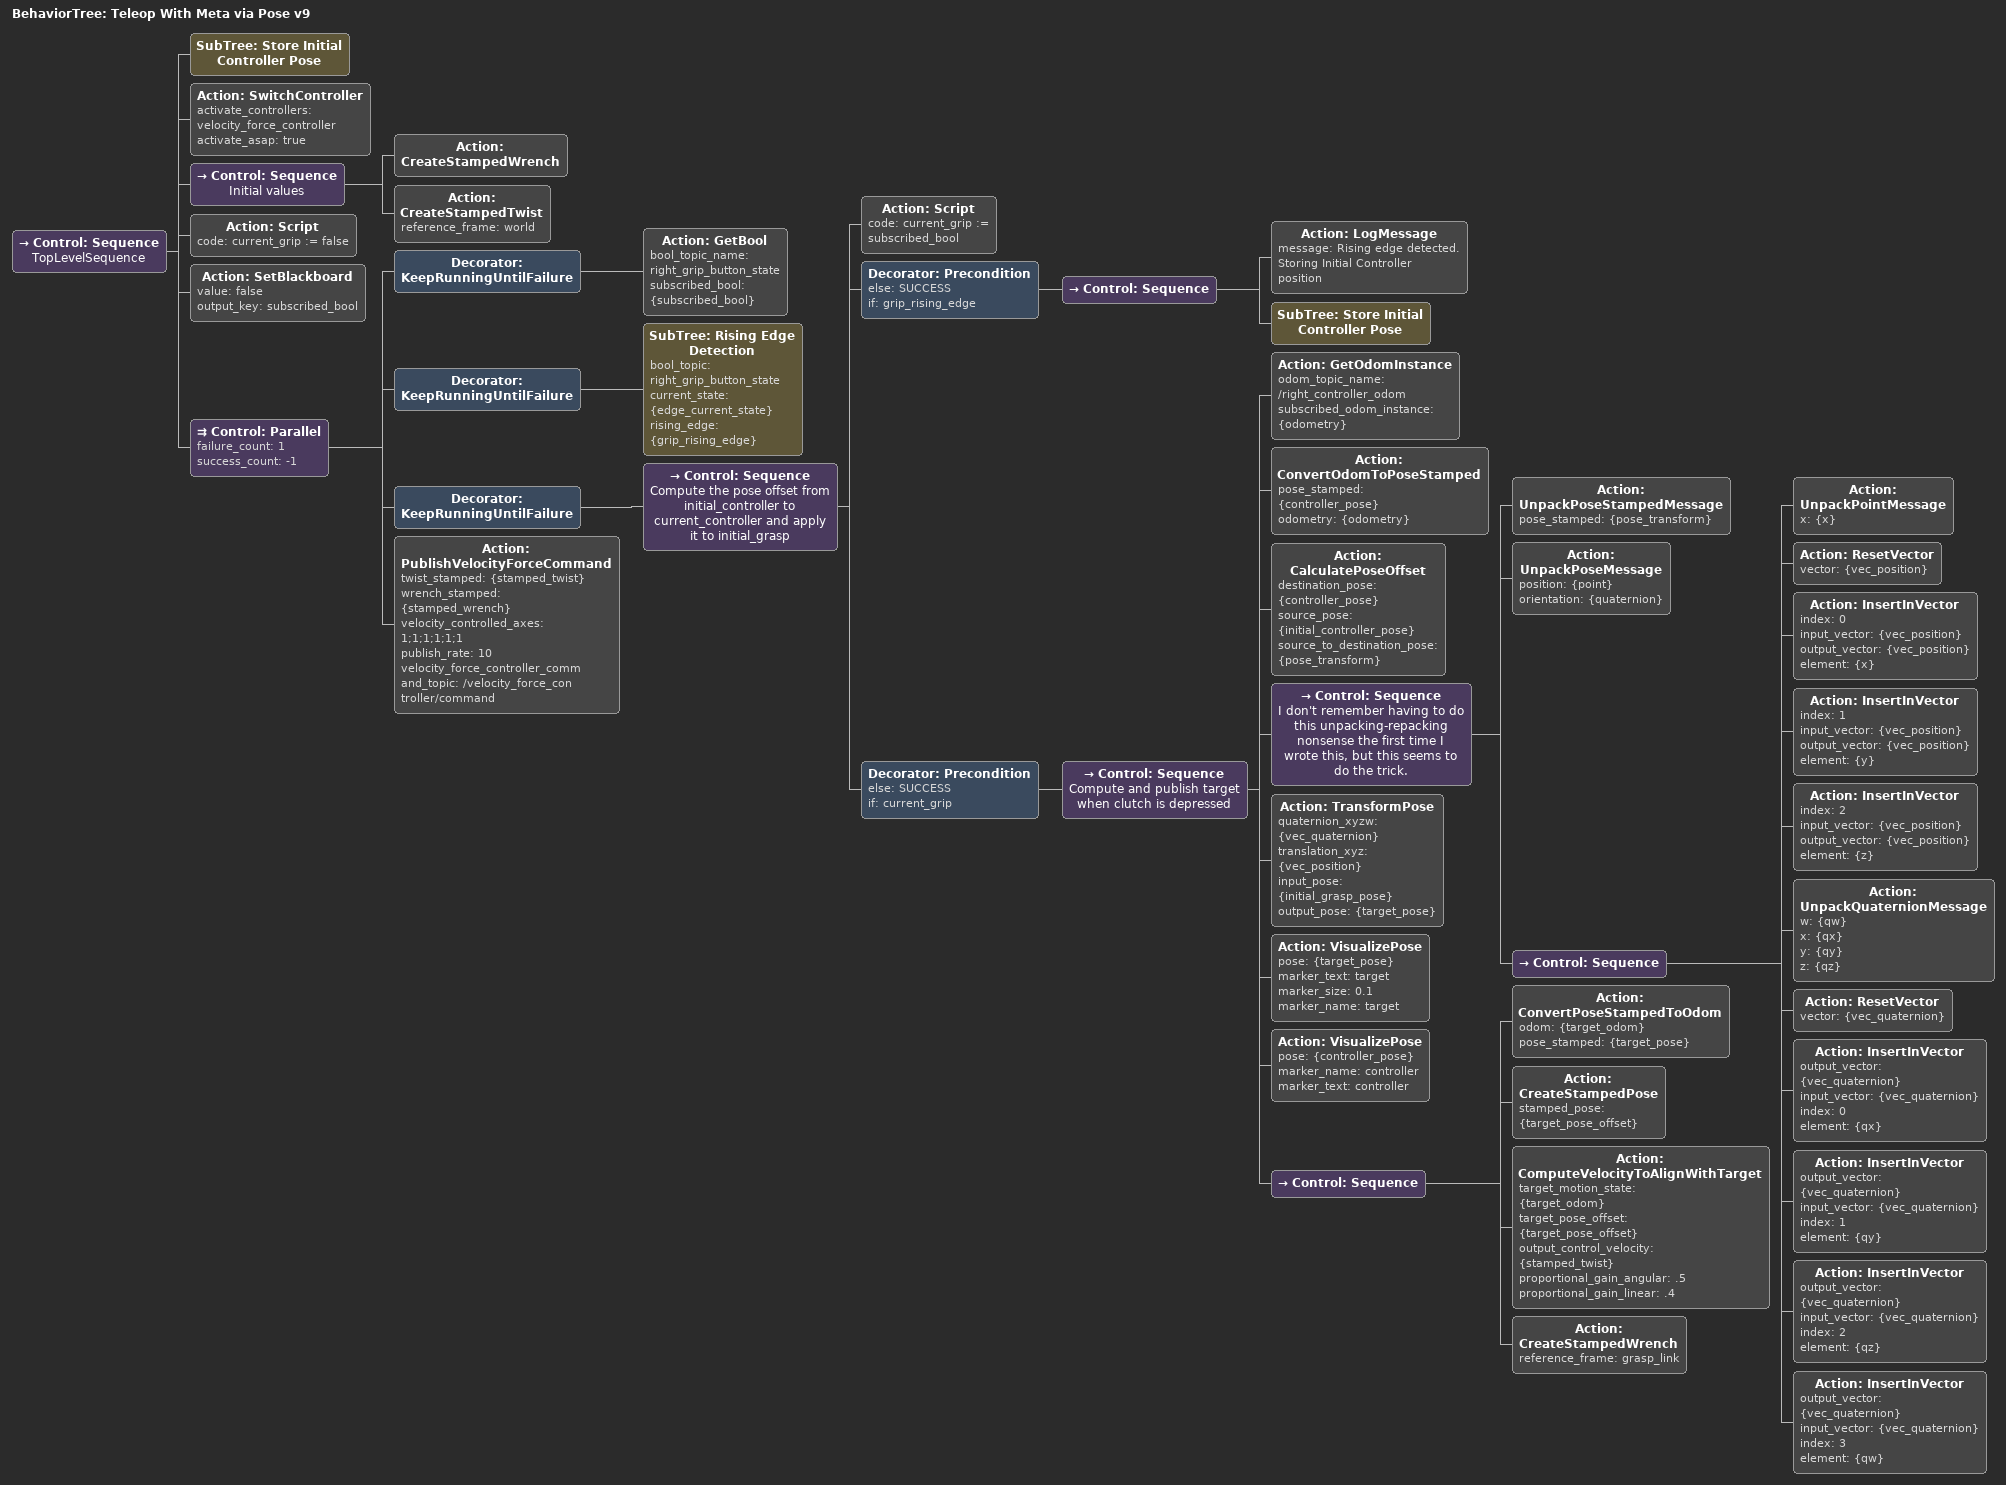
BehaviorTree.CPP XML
<?xml version='1.0' encoding='UTF-8'?>
<root BTCPP_format="4" main_tree_to_execute="Teleop With Meta via Pose v9">
  <BehaviorTree ID="Teleop With Meta via Pose v9" _description="In this one I'm breaking stuff into sub-trees for readability bc I can't debug this ">
    <Control ID="Sequence" name="TopLevelSequence">
      <SubTree ID="Store Initial Controller Pose"/>
      <Action ID="SwitchController" activate_controllers="velocity_force_controller" activate_asap="true"/>
      <Control ID="Sequence" name="Initial values">
        <Action ID="CreateStampedWrench"/>
        <Action ID="CreateStampedTwist" reference_frame="world"/>
      </Control>
      <!--Initialize grip state tracking-->
      <Action ID="Script" code="current_grip := false"/>
      <Action ID="SetBlackboard" value="false" output_key="subscribed_bool"/>
      <Control ID="Parallel" failure_count="1" success_count="-1">
        <!--Branch 1: Monitor grip button state continuously-->
        <Decorator ID="KeepRunningUntilFailure">
          <Action ID="GetBool" bool_topic_name="right_grip_button_state" subscribed_bool="{subscribed_bool}"/>
        </Decorator>
        <!--Branch 2: Rising Edge Detection - keep running forever to detect multiple edges-->
        <Decorator ID="KeepRunningUntilFailure">
          <SubTree ID="Rising Edge Detection" bool_topic="right_grip_button_state" current_state="{edge_current_state}" rising_edge="{grip_rising_edge}"/>
        </Decorator>
        <!--Branch 3: Main control loop-->
        <Decorator ID="KeepRunningUntilFailure">
          <Control ID="Sequence" name="Compute the pose offset from initial_controller to current_controller and apply it to initial_grasp">
            <!--Store current grip state-->
            <Action ID="Script" code="current_grip := subscribed_bool"/>
            <!--Rising edge detection: when grip_rising_edge is true, re-align frames (position only snap)-->
            <Decorator ID="Precondition" else="SUCCESS" if="grip_rising_edge">
              <Control ID="Sequence">
                <Action ID="LogMessage" message="Rising edge detected. Storing Initial Controller position"/>
                <SubTree ID="Store Initial Controller Pose"/>
              </Control>
            </Decorator>
            <!--Only compute and publish when grip is held-->
            <Decorator ID="Precondition" else="SUCCESS" if="current_grip">
              <Control ID="Sequence" name="Compute and publish target when clutch is depressed">
                <Action ID="GetOdomInstance" odom_topic_name="/right_controller_odom" subscribed_odom_instance="{odometry}"/>
                <Action ID="ConvertOdomToPoseStamped" pose_stamped="{controller_pose}" odometry="{odometry}"/>
                <Action ID="CalculatePoseOffset" destination_pose="{controller_pose}" source_pose="{initial_controller_pose}" source_to_destination_pose="{pose_transform}"/>
                <Control ID="Sequence" name="I don't remember having to do this unpacking-repacking nonsense the first time I wrote this, but this seems to do the trick.">
                  <Action ID="UnpackPoseStampedMessage" pose_stamped="{pose_transform}"/>
                  <Action ID="UnpackPoseMessage" position="{point}" orientation="{quaternion}"/>
                  <Control ID="Sequence">
                    <Action ID="UnpackPointMessage" x="{x}"/>
                    <Action ID="ResetVector" vector="{vec_position}"/>
                    <Action ID="InsertInVector" index="0" input_vector="{vec_position}" output_vector="{vec_position}" element="{x}"/>
                    <Action ID="InsertInVector" index="1" input_vector="{vec_position}" output_vector="{vec_position}" element="{y}"/>
                    <Action ID="InsertInVector" index="2" input_vector="{vec_position}" output_vector="{vec_position}" element="{z}"/>
                    <Action ID="UnpackQuaternionMessage" w="{qw}" x="{qx}" y="{qy}" z="{qz}"/>
                    <Action ID="ResetVector" vector="{vec_quaternion}"/>
                    <Action ID="InsertInVector" output_vector="{vec_quaternion}" input_vector="{vec_quaternion}" index="0" element="{qx}"/>
                    <Action ID="InsertInVector" output_vector="{vec_quaternion}" input_vector="{vec_quaternion}" index="1" element="{qy}"/>
                    <Action ID="InsertInVector" output_vector="{vec_quaternion}" input_vector="{vec_quaternion}" index="2" element="{qz}"/>
                    <Action ID="InsertInVector" output_vector="{vec_quaternion}" input_vector="{vec_quaternion}" index="3" element="{qw}"/>
                  </Control>
                </Control>
                <Action ID="TransformPose" quaternion_xyzw="{vec_quaternion}" translation_xyz="{vec_position}" input_pose="{initial_grasp_pose}" output_pose="{target_pose}"/>
                <Action ID="VisualizePose" pose="{target_pose}" marker_text="target" marker_size="0.1" marker_name="target"/>
                <Action ID="VisualizePose" pose="{controller_pose}" marker_name="controller" marker_text="controller"/>
                <Control ID="Sequence">
                  <Action ID="ConvertPoseStampedToOdom" odom="{target_odom}" pose_stamped="{target_pose}"/>
                  <Action ID="CreateStampedPose" stamped_pose="{target_pose_offset}"/>
                  <Action ID="ComputeVelocityToAlignWithTarget" target_motion_state="{target_odom}" target_pose_offset="{target_pose_offset}" output_control_velocity="{stamped_twist}" proportional_gain_angular=".5" proportional_gain_linear=".4"/>
                  <Action ID="CreateStampedWrench" reference_frame="grasp_link"/>
                </Control>
              </Control>
            </Decorator>
          </Control>
        </Decorator>
        <!--Branch 4: Continuously publish velocity commands-->
        <Action ID="PublishVelocityForceCommand" twist_stamped="{stamped_twist}" wrench_stamped="{stamped_wrench}" velocity_controlled_axes="1;1;1;1;1;1" publish_rate="10" velocity_force_controller_command_topic="/velocity_force_controller/command"/>
      </Control>
    </Control>
  </BehaviorTree>
</root>
